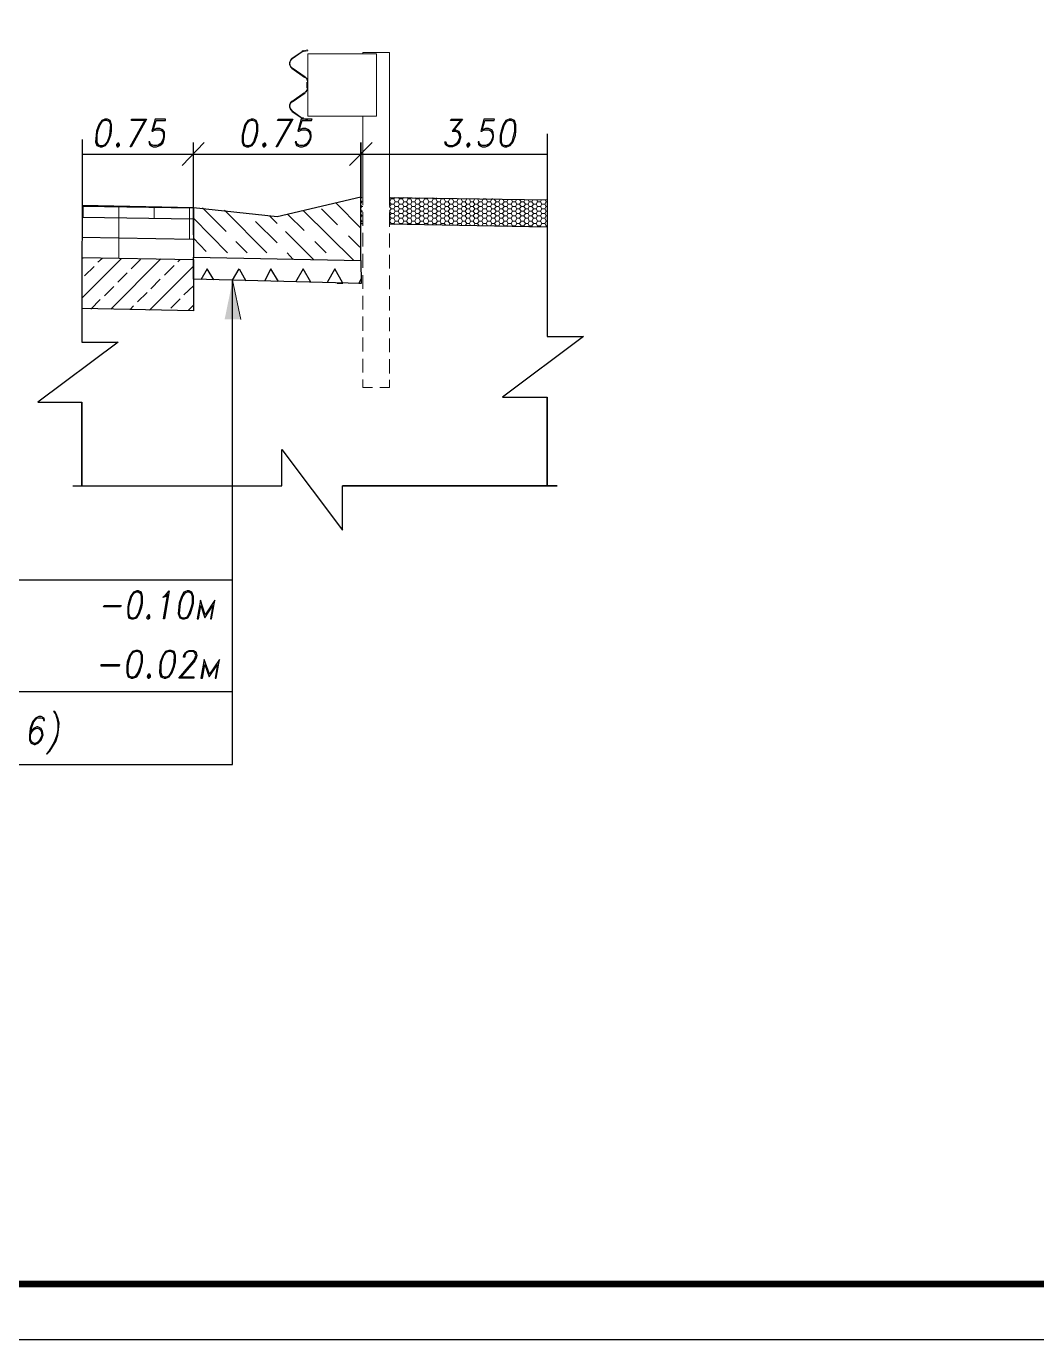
# Model space of a CAD drawing. Header units: millimetres. Extents: x 4241 to 6572, y 870 to 1291.
# Drawn here: x 5513.9 to 5604.4, y 870.7 to 988.3 of the extents above; entities that cross this region are included whole.
import ezdxf
from ezdxf.enums import TextEntityAlignment as Align

# ---------------------------------------------------------------- set-up
doc = ezdxf.new("R2010")
doc.units = ezdxf.units.MM
for name, color, linetype in [('_Штамп_рамка', 7, 'Continuous'), ('PDF _0', 7, 'Continuous'), ('PDF _01_Основная линия', 7, 'Continuous'), ('PDF _ОВПД_Основная линия', 7, 'Continuous')]:
    doc.layers.add(name, color=color, linetype=linetype)
doc.styles.add('Romans_2.5', font='romans.shx', dxfattribs={"width": 0.75, "height": 2.5})

# ---------------------------------------------------------------- blocks, each defined once
blk = doc.blocks.new('*U779')
blk.add_lwpolyline([(0, 0), (0, 420), (1189, 420), (1189, 0), (0, 0)])
at = {"const_width": 0.6}
blk.add_lwpolyline([(20, 5), (20, 415), (1184, 415), (1184, 5), (20, 5)], dxfattribs=at)
at = {"style": 'Romans_2.5', "width": 0.75}
blk.add_attdef('ФОРМАТ', text='', height=2.5, dxfattribs=at).set_placement((1149, 2.5), align=Align.MIDDLE_LEFT)

msp = doc.modelspace()

# ---------------------------------------------------------------- linework, layer by layer
at = {"layer": 'PDF _0', "lineweight": 18}
for points in [[(5538.6396, 985.9777), (5537.7506, 985.3427, 0.52053967), (5537.7506, 984.5383), (5538.8937, 983.7339)], [(5538.74, 979.9703, -0.10953975), (5538.6396, 980.0085), (5537.7083, 980.6435)]]:
    msp.add_lwpolyline(points, format="xyb", dxfattribs=at)
for points in [[(5538.6396, 986.02), (5537.7083, 985.385)], [(5538.7243, 986.0624), (5539.1053, 986.147), (5539.1477, 986.0624), (5538.7243, 986.02)], [(5538.8513, 983.6916), (5537.7083, 984.496)], [(5538.8513, 982.3369), (5537.7083, 981.5325)], [(5538.8937, 982.2946), (5537.7506, 981.4902)], [(5539.063, 983.2683), (5539.063, 982.7602)], [(5539.1477, 983.2683), (5539.1477, 982.7602)], [(5538.6396, 980.0508), (5537.7506, 980.6858)], [(5538.7243, 979.9662), (5539.1053, 979.8815), (5539.1477, 979.9662), (5538.7243, 980.0085)], [(5543.8892, 974.251), (5543.8892, 970.1868)], [(5543.8892, 972.8539), (5543.9738, 972.9809)], [(5543.8892, 972.7269), (5543.9738, 972.5576), (5544.0585, 972.5576)], [(5546.4716, 972.9386), (5560.5691, 972.7269)], [(5546.5986, 972.8116), (5546.4716, 972.5576), (5546.5986, 972.3459), (5546.8526, 972.3459), (5546.9796, 972.5576)], [(5546.5139, 972.9386), (5546.5986, 972.8116), (5546.8526, 972.8116), (5546.9373, 972.9386)], [(5546.8526, 972.8116), (5546.9796, 972.5576), (5547.2336, 972.5576), (5547.3606, 972.8116)], [(5547.2759, 972.9386), (5547.3606, 972.8116), (5547.6146, 972.8116), (5547.6993, 972.9386)], [(5547.6146, 972.8116), (5547.7416, 972.5576), (5547.9956, 972.5576), (5548.1226, 972.8116)], [(5548.038, 972.9386), (5548.1226, 972.8116), (5548.3766, 972.8116), (5548.419, 972.9386)], [(5548.3766, 972.8116), (5548.4613, 972.5576), (5548.7153, 972.5576), (5548.8423, 972.8116)], [(5548.8, 972.8962), (5548.8423, 972.8116), (5549.0963, 972.8116), (5549.181, 972.8962)], [(5549.0963, 972.8116), (5549.2233, 972.5576), (5549.4774, 972.5576), (5549.6044, 972.8116)], [(5549.562, 972.8962), (5549.6044, 972.8116), (5549.8584, 972.8116), (5549.9007, 972.8962)], [(5549.8584, 972.8116), (5549.9854, 972.5576), (5550.2394, 972.5576), (5550.3664, 972.8116)], [(5550.2817, 972.8962), (5550.3664, 972.8116), (5550.6204, 972.8116), (5550.6627, 972.8962)], [(5550.6204, 972.8116), (5550.7474, 972.5576), (5551.0014, 972.5576), (5551.0861, 972.8116)], [(5551.0437, 972.8539), (5551.0861, 972.8116), (5551.3401, 972.8116), (5551.3824, 972.8539)], [(5551.3401, 972.8116), (5551.4671, 972.5576), (5551.7211, 972.5576), (5551.8481, 972.8116)], [(5551.8058, 972.8539), (5551.8481, 972.8116), (5552.1021, 972.8116), (5552.1444, 972.8539)], [(5552.1021, 972.8116), (5552.2291, 972.5576), (5552.4831, 972.5576), (5552.6101, 972.8116)], [(5552.5678, 972.8539), (5552.6101, 972.8116), (5552.8641, 972.8116), (5552.8641, 972.8539)], [(5552.8641, 972.8116), (5552.9911, 972.5576), (5553.2451, 972.5576), (5553.3722, 972.8116)], [(5553.3298, 972.8539), (5553.3722, 972.8116), (5553.6262, 972.8116), (5553.7108, 972.5576), (5553.9648, 972.5576), (5554.0918, 972.8116), (5554.3459, 972.8116), (5554.4729, 972.5576), (5554.7269, 972.5576), (5554.8539, 972.8116), (5555.1079, 972.8116), (5555.2349, 972.5576), (5555.4889, 972.5576), (5555.6159, 972.8116), (5555.7006, 972.8116)], [(5553.6262, 972.8116), (5553.6262, 972.8116)], [(5554.0918, 972.8116), (5554.0918, 972.8116)], [(5554.3459, 972.8116), (5554.3882, 972.8116)], [(5554.8539, 972.8116), (5554.8539, 972.8116)], [(5555.1079, 972.8116), (5555.1079, 972.8116)], [(5555.6159, 972.8116), (5555.6159, 972.8116)], [(5555.8699, 972.7692), (5555.9969, 972.5576), (5556.2509, 972.5576), (5556.3356, 972.7692)], [(5556.6319, 972.7692), (5556.7166, 972.5576), (5556.9706, 972.5576), (5557.0976, 972.7692)], [(5557.394, 972.7692), (5557.4786, 972.5576), (5557.7326, 972.5576), (5557.8173, 972.7692)], [(5558.1136, 972.7692), (5558.2407, 972.5576), (5558.4947, 972.5576), (5558.5793, 972.7269)], [(5558.8757, 972.7269), (5558.9603, 972.5576), (5559.2144, 972.5576), (5559.299, 972.7269)], [(5559.6377, 972.7269), (5559.7224, 972.5576), (5559.9764, 972.5576), (5560.0611, 972.7269)], [(5560.3997, 972.7269), (5560.4844, 972.5576), (5560.5691, 972.5576)], [(5519.0386, 971.1605), (5519.0386, 972.1765)], [(5522.2137, 967.5197), (5522.2137, 969.2978), (5522.2137, 971.1182), (5522.2137, 972.1342)], [(5525.3888, 971.0758), (5525.3888, 972.0495)], [(5528.564, 969.2131), (5528.564, 970.9912), (5528.564, 972.0072)], [(5528.9026, 972.0072), (5528.9026, 969.5941)], [(5543.8892, 972.3882), (5543.9738, 972.5576)], [(5543.8892, 972.3036), (5543.9738, 972.1342), (5544.0585, 972.1342)], [(5543.8892, 971.9649), (5543.9738, 972.1342)], [(5543.8892, 971.8802), (5543.9738, 971.7109), (5544.0585, 971.7109)], [(5543.8892, 971.5415), (5543.9738, 971.7109)], [(5546.4716, 972.5576), (5546.4716, 972.5576)], [(5546.5986, 972.3459), (5546.4716, 972.1342), (5546.5986, 971.9225), (5546.8526, 971.9225), (5546.9796, 972.1342)], [(5546.4716, 972.1342), (5546.4716, 972.1342)], [(5546.5986, 971.9225), (5546.4716, 971.7109), (5546.5986, 971.4992), (5546.8526, 971.4992), (5546.9796, 971.7109)], [(5546.4716, 971.7109), (5546.4716, 971.7109)], [(5546.8526, 972.3459), (5546.9796, 972.1342), (5547.2336, 972.1342), (5547.3606, 972.3459)], [(5546.8526, 971.9225), (5546.9796, 971.7109), (5547.2336, 971.7109), (5547.3606, 971.9225)], [(5547.2336, 972.5576), (5547.3606, 972.3459), (5547.6146, 972.3459), (5547.7416, 972.5576)], [(5547.2336, 972.1342), (5547.3606, 971.9225), (5547.6146, 971.9225), (5547.7416, 972.1342)], [(5547.2336, 971.7109), (5547.3606, 971.4992), (5547.6146, 971.4992), (5547.7416, 971.7109)], [(5547.6146, 972.3459), (5547.7416, 972.1342), (5547.9956, 972.1342), (5548.1226, 972.3459)], [(5547.6146, 971.9225), (5547.7416, 971.7109), (5547.9956, 971.7109), (5548.1226, 971.9225)], [(5547.9956, 972.5576), (5548.1226, 972.3459), (5548.3766, 972.3459), (5548.4613, 972.5576)], [(5547.9956, 972.1342), (5548.1226, 971.9225), (5548.3766, 971.9225), (5548.4613, 972.1342)], [(5547.9956, 971.7109), (5548.1226, 971.4992), (5548.3766, 971.4992), (5548.4613, 971.7109)], [(5548.3766, 972.3459), (5548.4613, 972.1342), (5548.7153, 972.1342), (5548.8423, 972.3459)], [(5548.3766, 971.9225), (5548.4613, 971.7109), (5548.7153, 971.7109), (5548.8423, 971.9225)], [(5548.7153, 972.5576), (5548.8423, 972.3459), (5549.0963, 972.3459), (5549.2233, 972.5576)], [(5548.7153, 972.1342), (5548.8423, 971.9225), (5549.0963, 971.9225), (5549.2233, 972.1342)], [(5548.7153, 971.7109), (5548.8423, 971.4992), (5549.0963, 971.4992), (5549.2233, 971.7109)], [(5549.0963, 972.3459), (5549.2233, 972.1342), (5549.4774, 972.1342), (5549.6044, 972.3459)], [(5549.0963, 971.9225), (5549.2233, 971.7109), (5549.4774, 971.7109), (5549.6044, 971.9225)], [(5549.4774, 972.5576), (5549.6044, 972.3459), (5549.8584, 972.3459), (5549.9854, 972.5576)], [(5549.4774, 972.1342), (5549.6044, 971.9225), (5549.8584, 971.9225), (5549.9854, 972.1342)], [(5549.4774, 971.7109), (5549.6044, 971.4992), (5549.8584, 971.4992), (5549.9854, 971.7109)], [(5549.8584, 972.3459), (5549.9854, 972.1342), (5550.2394, 972.1342), (5550.3664, 972.3459)], [(5549.8584, 971.9225), (5549.9854, 971.7109), (5550.2394, 971.7109), (5550.3664, 971.9225)], [(5550.2394, 972.5576), (5550.3664, 972.3459), (5550.6204, 972.3459), (5550.7474, 972.5576)], [(5550.2394, 972.1342), (5550.3664, 971.9225), (5550.6204, 971.9225), (5550.7474, 972.1342)], [(5550.2394, 971.7109), (5550.3664, 971.4992), (5550.6204, 971.4992), (5550.7474, 971.7109)], [(5550.6204, 972.3459), (5550.7474, 972.1342), (5551.0014, 972.1342), (5551.0861, 972.3459)], [(5550.6204, 971.9225), (5550.7474, 971.7109), (5551.0014, 971.7109), (5551.0861, 971.9225)], [(5551.0014, 972.5576), (5551.0861, 972.3459), (5551.3401, 972.3459), (5551.4671, 972.5576)], [(5551.0014, 972.1342), (5551.0861, 971.9225), (5551.3401, 971.9225), (5551.4671, 972.1342)], [(5551.0014, 971.7109), (5551.0861, 971.4992), (5551.3401, 971.4992), (5551.4671, 971.7109)], [(5551.3401, 972.3459), (5551.4671, 972.1342), (5551.7211, 972.1342), (5551.8481, 972.3459)], [(5551.3401, 971.9225), (5551.4671, 971.7109), (5551.7211, 971.7109), (5551.8481, 971.9225)], [(5551.7211, 972.5576), (5551.8481, 972.3459), (5552.1021, 972.3459), (5552.2291, 972.5576)], [(5551.7211, 972.1342), (5551.8481, 971.9225), (5552.1021, 971.9225), (5552.2291, 972.1342)], [(5551.7211, 971.7109), (5551.8481, 971.4992), (5552.1021, 971.4992), (5552.2291, 971.7109)], [(5552.1021, 972.3459), (5552.2291, 972.1342), (5552.4831, 972.1342), (5552.6101, 972.3459)], [(5552.1021, 971.9225), (5552.2291, 971.7109), (5552.4831, 971.7109), (5552.6101, 971.9225)], [(5552.4831, 972.5576), (5552.6101, 972.3459), (5552.8641, 972.3459), (5552.9911, 972.5576)], [(5552.4831, 972.1342), (5552.6101, 971.9225), (5552.8641, 971.9225), (5552.9911, 972.1342)], [(5552.4831, 971.7109), (5552.6101, 971.4992), (5552.8641, 971.4992), (5552.9911, 971.7109)], [(5552.8641, 972.3459), (5552.9911, 972.1342), (5553.2451, 972.1342), (5553.3722, 972.3459)], [(5552.8641, 971.9225), (5552.9911, 971.7109), (5553.2451, 971.7109), (5553.3722, 971.9225)], [(5553.2451, 972.5576), (5553.3722, 972.3459), (5553.6262, 972.3459), (5553.7108, 972.5576)], [(5553.2451, 972.1342), (5553.3722, 971.9225), (5553.6262, 971.9225), (5553.7108, 972.1342)], [(5553.2451, 971.7109), (5553.3722, 971.4992), (5553.6262, 971.4992), (5553.7108, 971.7109)], [(5553.6262, 972.3459), (5553.7108, 972.1342), (5553.9648, 972.1342), (5554.0918, 972.3459)], [(5553.6262, 971.9225), (5553.7108, 971.7109), (5553.9648, 971.7109), (5554.0918, 971.9225)], [(5553.9648, 972.5576), (5554.0918, 972.3459), (5554.3459, 972.3459), (5554.4729, 972.5576)], [(5553.9648, 972.1342), (5554.0918, 971.9225), (5554.3459, 971.9225), (5554.4729, 972.1342)], [(5553.9648, 971.7109), (5554.0918, 971.4992), (5554.3459, 971.4992), (5554.4729, 971.7109)], [(5554.3459, 972.3459), (5554.4729, 972.1342), (5554.7269, 972.1342), (5554.8539, 972.3459)], [(5554.3459, 971.9225), (5554.4729, 971.7109), (5554.7269, 971.7109), (5554.8539, 971.9225)], [(5554.7269, 972.5576), (5554.8539, 972.3459), (5555.1079, 972.3459), (5555.2349, 972.5576)], [(5554.7269, 972.1342), (5554.8539, 971.9225), (5555.1079, 971.9225), (5555.2349, 972.1342)], [(5554.7269, 971.7109), (5554.8539, 971.4992), (5555.1079, 971.4992), (5555.2349, 971.7109)], [(5555.1079, 972.3459), (5555.2349, 972.1342), (5555.4889, 972.1342), (5555.6159, 972.3459)], [(5555.1079, 971.9225), (5555.2349, 971.7109), (5555.4889, 971.7109), (5555.6159, 971.9225)], [(5555.4889, 972.5576), (5555.6159, 972.3459), (5555.8699, 972.3459), (5555.9969, 972.5576)], [(5555.4889, 972.1342), (5555.6159, 971.9225), (5555.8699, 971.9225), (5555.9969, 972.1342)], [(5555.4889, 971.7109), (5555.6159, 971.4992), (5555.8699, 971.4992), (5555.9969, 971.7109)], [(5555.8699, 972.3459), (5555.9969, 972.1342), (5556.2509, 972.1342), (5556.3356, 972.3459)], [(5555.8699, 971.9225), (5555.9969, 971.7109), (5556.2509, 971.7109), (5556.3356, 971.9225)], [(5556.2509, 972.5576), (5556.3356, 972.3459), (5556.5896, 972.3459), (5556.7166, 972.5576)], [(5556.2509, 972.1342), (5556.3356, 971.9225), (5556.5896, 971.9225), (5556.7166, 972.1342)], [(5556.2509, 971.7109), (5556.3356, 971.4992), (5556.5896, 971.4992), (5556.7166, 971.7109)], [(5556.5896, 972.3459), (5556.7166, 972.1342), (5556.9706, 972.1342), (5557.0976, 972.3459)], [(5556.5896, 971.9225), (5556.7166, 971.7109), (5556.9706, 971.7109), (5557.0976, 971.9225)], [(5556.9706, 972.5576), (5557.0976, 972.3459), (5557.3516, 972.3459), (5557.4786, 972.5576)], [(5556.9706, 972.1342), (5557.0976, 971.9225), (5557.3516, 971.9225), (5557.4786, 972.1342)], [(5556.9706, 971.7109), (5557.0976, 971.4992), (5557.3516, 971.4992), (5557.4786, 971.7109)], [(5557.3516, 972.3459), (5557.4786, 972.1342), (5557.7326, 972.1342), (5557.8596, 972.3459)], [(5557.3516, 971.9225), (5557.4786, 971.7109), (5557.7326, 971.7109), (5557.8596, 971.9225)], [(5557.7326, 972.5576), (5557.8596, 972.3459), (5558.1136, 972.3459), (5558.2407, 972.5576)], [(5557.7326, 972.1342), (5557.8596, 971.9225), (5558.1136, 971.9225), (5558.2407, 972.1342)], [(5557.7326, 971.7109), (5557.8596, 971.4992), (5558.1136, 971.4992), (5558.2407, 971.7109)], [(5558.1136, 972.3459), (5558.2407, 972.1342), (5558.4947, 972.1342), (5558.6217, 972.3459)], [(5558.1136, 971.9225), (5558.2407, 971.7109), (5558.4947, 971.7109), (5558.6217, 971.9225)], [(5558.4947, 972.5576), (5558.6217, 972.3459), (5558.8757, 972.3459), (5558.9603, 972.5576)], [(5558.4947, 972.1342), (5558.6217, 971.9225), (5558.8757, 971.9225), (5558.9603, 972.1342)], [(5558.4947, 971.7109), (5558.6217, 971.4992), (5558.8757, 971.4992), (5558.9603, 971.7109)], [(5558.8757, 972.3459), (5558.9603, 972.1342), (5559.2144, 972.1342), (5559.3414, 972.3459)], [(5558.8757, 971.9225), (5558.9603, 971.7109), (5559.2144, 971.7109), (5559.3414, 971.9225)], [(5559.2144, 972.5576), (5559.3414, 972.3459), (5559.5954, 972.3459), (5559.7224, 972.5576)], [(5559.2144, 972.1342), (5559.3414, 971.9225), (5559.5954, 971.9225), (5559.7224, 972.1342)], [(5559.2144, 971.7109), (5559.3414, 971.4992), (5559.5954, 971.4992), (5559.7224, 971.7109)], [(5559.5954, 972.3459), (5559.7224, 972.1342), (5559.9764, 972.1342), (5560.1034, 972.3459)], [(5559.5954, 971.9225), (5559.7224, 971.7109), (5559.9764, 971.7109), (5560.1034, 971.9225)], [(5559.9764, 972.5576), (5560.1034, 972.3459), (5560.3574, 972.3459), (5560.4844, 972.5576)], [(5559.9764, 972.1342), (5560.1034, 971.9225), (5560.3574, 971.9225), (5560.4844, 972.1342)], [(5559.9764, 971.7109), (5560.1034, 971.4992), (5560.3574, 971.4992), (5560.4844, 971.7109)], [(5560.3574, 972.3459), (5560.4844, 972.1342), (5560.5691, 972.1342)], [(5560.3574, 971.9225), (5560.4844, 971.7109), (5560.5691, 971.7109)], [(5543.8892, 971.4569), (5543.9738, 971.2875), (5544.0585, 971.2875)], [(5543.8892, 971.1182), (5543.9738, 971.2875)], [(5543.8892, 970.9912), (5543.9738, 970.8218), (5544.0585, 970.8218)], [(5543.8892, 970.6948), (5543.9738, 970.8218)], [(5546.5986, 971.4992), (5546.4716, 971.2875), (5546.5986, 971.0758), (5546.8526, 971.0758), (5546.9796, 971.2875)], [(5546.4716, 971.2875), (5546.4716, 971.2875)], [(5546.5986, 971.0758), (5546.4716, 970.8218), (5546.5986, 970.6102), (5546.8526, 970.6102), (5546.8949, 970.5255)], [(5546.4716, 970.8218), (5546.4716, 970.8218)], [(5546.5562, 970.5678), (5546.5986, 970.6102)], [(5546.8526, 971.4992), (5546.9796, 971.2875), (5547.2336, 971.2875), (5547.3606, 971.4992)], [(5546.8526, 971.0758), (5546.9796, 970.8218), (5547.2336, 970.8218), (5547.3606, 971.0758)], [(5546.8526, 970.6102), (5546.9796, 970.8218)], [(5547.2336, 971.2875), (5547.3606, 971.0758), (5547.6146, 971.0758), (5547.7416, 971.2875)], [(5547.2336, 970.8218), (5547.3606, 970.6102), (5547.6146, 970.6102), (5547.657, 970.5255)], [(5547.3183, 970.5255), (5547.3606, 970.6102)], [(5547.6146, 971.4992), (5547.7416, 971.2875), (5547.9956, 971.2875), (5548.1226, 971.4992)], [(5547.6146, 971.0758), (5547.7416, 970.8218), (5547.9956, 970.8218), (5548.1226, 971.0758)], [(5547.6146, 970.6102), (5547.7416, 970.8218)], [(5547.9956, 971.2875), (5548.1226, 971.0758), (5548.3766, 971.0758), (5548.4613, 971.2875)], [(5547.9956, 970.8218), (5548.1226, 970.6102), (5548.3766, 970.6102), (5548.419, 970.5255)], [(5548.038, 970.5255), (5548.1226, 970.6102)], [(5548.3766, 971.4992), (5548.4613, 971.2875), (5548.7153, 971.2875), (5548.8423, 971.4992)], [(5548.3766, 971.0758), (5548.4613, 970.8218), (5548.7153, 970.8218), (5548.8423, 971.0758)], [(5548.3766, 970.6102), (5548.4613, 970.8218)], [(5548.7153, 971.2875), (5548.8423, 971.0758), (5549.0963, 971.0758), (5549.2233, 971.2875)], [(5548.7153, 970.8218), (5548.8423, 970.6102), (5549.0963, 970.6102), (5549.181, 970.5255)], [(5548.8, 970.5255), (5548.8423, 970.6102)], [(5549.0963, 971.4992), (5549.2233, 971.2875), (5549.4774, 971.2875), (5549.6044, 971.4992)], [(5549.0963, 971.0758), (5549.2233, 970.8218), (5549.4774, 970.8218), (5549.6044, 971.0758)], [(5549.0963, 970.6102), (5549.2233, 970.8218)], [(5549.4774, 971.2875), (5549.6044, 971.0758), (5549.8584, 971.0758), (5549.9854, 971.2875)], [(5549.4774, 970.8218), (5549.6044, 970.6102), (5549.8584, 970.6102), (5549.943, 970.4832)], [(5549.5197, 970.4832), (5549.6044, 970.6102)], [(5549.8584, 971.4992), (5549.9854, 971.2875), (5550.2394, 971.2875), (5550.3664, 971.4992)], [(5549.8584, 971.0758), (5549.9854, 970.8218), (5550.2394, 970.8218), (5550.3664, 971.0758)], [(5549.8584, 970.6102), (5549.9854, 970.8218)], [(5550.2394, 971.2875), (5550.3664, 971.0758), (5550.6204, 971.0758), (5550.7474, 971.2875)], [(5550.2394, 970.8218), (5550.3664, 970.6102), (5550.6204, 970.6102), (5550.7051, 970.4832)], [(5550.2817, 970.4832), (5550.3664, 970.6102)], [(5550.6204, 971.4992), (5550.7474, 971.2875), (5551.0014, 971.2875), (5551.0861, 971.4992)], [(5550.6204, 971.0758), (5550.7474, 970.8218), (5551.0014, 970.8218), (5551.0861, 971.0758)], [(5550.6204, 970.6102), (5550.7474, 970.8218)], [(5551.0014, 971.2875), (5551.0861, 971.0758), (5551.3401, 971.0758), (5551.4671, 971.2875)], [(5551.0014, 970.8218), (5551.0861, 970.6102), (5551.3401, 970.6102), (5551.4671, 970.4832)], [(5551.0014, 970.4832), (5551.0861, 970.6102)], [(5551.3401, 971.4992), (5551.4671, 971.2875), (5551.7211, 971.2875), (5551.8481, 971.4992)], [(5551.3401, 971.0758), (5551.4671, 970.8218), (5551.7211, 970.8218), (5551.8481, 971.0758)], [(5551.3401, 970.6102), (5551.4671, 970.8218)], [(5551.7211, 971.2875), (5551.8481, 971.0758), (5552.1021, 971.0758), (5552.2291, 971.2875)], [(5551.7211, 970.8218), (5551.8481, 970.6102), (5552.1021, 970.6102), (5552.1868, 970.4408)], [(5551.7634, 970.4408), (5551.8481, 970.6102)], [(5552.1021, 971.4992), (5552.2291, 971.2875), (5552.4831, 971.2875), (5552.6101, 971.4992)], [(5552.1021, 971.0758), (5552.2291, 970.8218), (5552.4831, 970.8218), (5552.6101, 971.0758)], [(5552.1021, 970.6102), (5552.2291, 970.8218)], [(5552.4831, 971.2875), (5552.6101, 971.0758), (5552.8641, 971.0758), (5552.9911, 971.2875)], [(5552.4831, 970.8218), (5552.6101, 970.6102), (5552.8641, 970.6102), (5552.9488, 970.4408)], [(5552.4831, 970.4408), (5552.6101, 970.6102)], [(5552.8641, 971.4992), (5552.9911, 971.2875), (5553.2451, 971.2875), (5553.3722, 971.4992)], [(5552.8641, 971.0758), (5552.9911, 970.8218), (5553.2451, 970.8218), (5553.3722, 971.0758)], [(5552.8641, 970.6102), (5552.9911, 970.8218)], [(5553.2451, 971.2875), (5553.3722, 971.0758), (5553.6262, 971.0758), (5553.7108, 971.2875)], [(5553.2451, 970.8218), (5553.3722, 970.6102), (5553.6262, 970.6102), (5553.7108, 970.4408)], [(5553.2451, 970.4408), (5553.3722, 970.6102)], [(5553.6262, 971.4992), (5553.7108, 971.2875), (5553.9648, 971.2875), (5554.0918, 971.4992)], [(5553.6262, 971.0758), (5553.7108, 970.8218), (5553.9648, 970.8218), (5554.0918, 971.0758)], [(5553.6262, 970.6102), (5553.7108, 970.8218)], [(5553.9648, 971.2875), (5554.0918, 971.0758), (5554.3459, 971.0758), (5554.4729, 971.2875)], [(5553.9648, 970.8218), (5554.0918, 970.6102), (5554.3459, 970.6102), (5554.4729, 970.3985)], [(5554.0072, 970.4408), (5554.0918, 970.6102)], [(5554.3459, 971.4992), (5554.4729, 971.2875), (5554.7269, 971.2875), (5554.8539, 971.4992)], [(5554.3459, 971.0758), (5554.4729, 970.8218), (5554.7269, 970.8218), (5554.8539, 971.0758)], [(5554.3459, 970.6102), (5554.4729, 970.8218)], [(5554.6845, 970.3985), (5554.7269, 970.3985), (5554.8539, 970.6102)], [(5554.7269, 971.2875), (5554.8539, 971.0758), (5555.1079, 971.0758), (5555.2349, 971.2875)], [(5554.7269, 970.8218), (5554.8539, 970.6102), (5555.1079, 970.6102), (5555.2349, 970.8218)], [(5554.7269, 970.3985), (5554.7269, 970.3985)], [(5555.1079, 971.4992), (5555.2349, 971.2875), (5555.4889, 971.2875), (5555.6159, 971.4992)], [(5555.1079, 971.0758), (5555.2349, 970.8218), (5555.4889, 970.8218), (5555.6159, 971.0758)], [(5555.1079, 970.6102), (5555.2349, 970.3985), (5555.4889, 970.3985), (5555.6159, 970.6102)], [(5555.2349, 970.3985), (5555.2349, 970.3985)], [(5555.4889, 971.2875), (5555.6159, 971.0758), (5555.8699, 971.0758), (5555.9969, 971.2875)], [(5555.4889, 970.8218), (5555.6159, 970.6102), (5555.8699, 970.6102), (5555.9969, 970.8218)], [(5555.4889, 970.3985), (5555.4889, 970.3985)], [(5555.8699, 971.4992), (5555.9969, 971.2875), (5556.2509, 971.2875), (5556.3356, 971.4992)], [(5555.8699, 971.0758), (5555.9969, 970.8218), (5556.2509, 970.8218), (5556.3356, 971.0758)], [(5555.8699, 970.6102), (5555.9969, 970.3985), (5556.2509, 970.3985), (5556.3356, 970.6102)], [(5555.9546, 970.3985), (5555.9969, 970.3985)], [(5556.2509, 971.2875), (5556.3356, 971.0758), (5556.5896, 971.0758), (5556.7166, 971.2875)], [(5556.2509, 970.8218), (5556.3356, 970.6102), (5556.5896, 970.6102), (5556.7166, 970.8218)], [(5556.2509, 970.3985), (5556.2509, 970.3985)], [(5556.5896, 971.4992), (5556.7166, 971.2875), (5556.9706, 971.2875), (5557.0976, 971.4992)], [(5556.5896, 971.0758), (5556.7166, 970.8218), (5556.9706, 970.8218), (5557.0976, 971.0758)], [(5556.5896, 970.6102), (5556.7166, 970.3985), (5556.9706, 970.3985), (5557.0129, 970.3562)], [(5556.7166, 970.3562), (5556.7166, 970.3985)], [(5556.9706, 971.2875), (5557.0976, 971.0758), (5557.3516, 971.0758), (5557.4786, 971.2875)], [(5556.9706, 970.8218), (5557.0976, 970.6102), (5557.3516, 970.6102), (5557.4786, 970.8218)], [(5556.9706, 970.3985), (5557.0976, 970.6102)], [(5557.3516, 971.4992), (5557.4786, 971.2875), (5557.7326, 971.2875), (5557.8596, 971.4992)], [(5557.3516, 971.0758), (5557.4786, 970.8218), (5557.7326, 970.8218), (5557.8596, 971.0758)], [(5557.3516, 970.6102), (5557.4786, 970.3985), (5557.7326, 970.3985), (5557.775, 970.3562)], [(5557.4363, 970.3562), (5557.4786, 970.3985)], [(5557.7326, 971.2875), (5557.8596, 971.0758), (5558.1136, 971.0758), (5558.2407, 971.2875)], [(5557.7326, 970.8218), (5557.8596, 970.6102), (5558.1136, 970.6102), (5558.2407, 970.8218)], [(5557.7326, 970.3985), (5557.8596, 970.6102)], [(5558.1136, 971.4992), (5558.2407, 971.2875), (5558.4947, 971.2875), (5558.6217, 971.4992)], [(5558.1136, 971.0758), (5558.2407, 970.8218), (5558.4947, 970.8218), (5558.6217, 971.0758)], [(5558.1136, 970.6102), (5558.2407, 970.3985), (5558.4947, 970.3985), (5558.537, 970.3562)], [(5558.1983, 970.3562), (5558.2407, 970.3985)], [(5558.4947, 971.2875), (5558.6217, 971.0758), (5558.8757, 971.0758), (5558.9603, 971.2875)], [(5558.4947, 970.8218), (5558.6217, 970.6102), (5558.8757, 970.6102), (5558.9603, 970.8218)], [(5558.4947, 970.3985), (5558.6217, 970.6102)], [(5558.8757, 971.4992), (5558.9603, 971.2875), (5559.2144, 971.2875), (5559.3414, 971.4992)], [(5558.8757, 971.0758), (5558.9603, 970.8218), (5559.2144, 970.8218), (5559.3414, 971.0758)], [(5558.8757, 970.6102), (5558.9603, 970.3985), (5559.2144, 970.3985), (5559.2567, 970.3138)], [(5558.918, 970.3138), (5558.9603, 970.3985)], [(5559.2144, 971.2875), (5559.3414, 971.0758), (5559.5954, 971.0758), (5559.7224, 971.2875)], [(5559.2144, 970.8218), (5559.3414, 970.6102), (5559.5954, 970.6102), (5559.7224, 970.8218)], [(5559.2144, 970.3985), (5559.3414, 970.6102)], [(5559.5954, 971.4992), (5559.7224, 971.2875), (5559.9764, 971.2875), (5560.1034, 971.4992)], [(5559.5954, 971.0758), (5559.7224, 970.8218), (5559.9764, 970.8218), (5560.1034, 971.0758)], [(5559.5954, 970.6102), (5559.7224, 970.3985), (5559.9764, 970.3985), (5560.0187, 970.3138)], [(5559.68, 970.3138), (5559.7224, 970.3985)], [(5559.9764, 971.2875), (5560.1034, 971.0758), (5560.3574, 971.0758), (5560.4844, 971.2875)], [(5559.9764, 970.8218), (5560.1034, 970.6102), (5560.3574, 970.6102), (5560.4844, 970.8218)], [(5559.9764, 970.3985), (5560.1034, 970.6102)], [(5560.3574, 971.4992), (5560.4844, 971.2875), (5560.5691, 971.2875)], [(5560.3574, 971.0758), (5560.4844, 970.8218), (5560.5691, 970.8218)], [(5560.3574, 970.6102), (5560.4844, 970.3985), (5560.5691, 970.3985)], [(5560.4421, 970.3138), (5560.4844, 970.3985)], [(5518.9116, 967.4351), (5518.9963, 967.5197)], [(5518.9116, 963.9213), (5522.4677, 967.4774)], [(5520.351, 967.1387), (5520.732, 967.4774)], [(5521.494, 962.9476), (5525.9815, 967.4351)], [(5523.3144, 966.546), (5524.1611, 967.3927)], [(5526.3202, 965.9957), (5527.1669, 966.8424)], [(5527.5056, 967.181), (5527.7173, 967.3927)], [(5519.1656, 965.911), (5520.0123, 966.7577)], [(5522.1291, 965.3606), (5522.9758, 966.2073)], [(5524.9655, 962.8629), (5528.9026, 966.8)], [(5520.9437, 964.1329), (5521.7904, 964.9796)], [(5525.0925, 964.768), (5525.9392, 965.6147)], [(5528.0559, 964.2176), (5528.9026, 965.022)], [(5519.716, 962.9476), (5520.5627, 963.7943)], [(5523.9071, 963.5826), (5524.7538, 964.4293)], [(5526.8706, 963.0322), (5527.7173, 963.8789)], [(5523.2298, 962.9052), (5523.5261, 963.2439)], [(5528.437, 962.8206), (5528.9026, 963.2862)]]:
    msp.add_lwpolyline(points, dxfattribs=at)
at = {"layer": 'PDF _0', "color": 5, "lineweight": 25}
for points in [[(5520.986, 979.9662), (5520.6897, 979.8391), (5520.4357, 979.4581), (5520.224, 978.8654), (5520.1817, 978.5268), (5520.1393, 977.9341), (5520.2663, 977.5954), (5520.5627, 977.4684), (5520.732, 977.4684), (5521.0284, 977.5954), (5521.2824, 977.9341), (5521.494, 978.5268), (5521.5787, 978.8654), (5521.5787, 979.4581), (5521.4517, 979.8391), (5521.1977, 979.9662)], [(5534.0675, 979.9662), (5533.7711, 979.8391), (5533.5171, 979.4581), (5533.3478, 978.8654), (5533.2631, 978.5268), (5533.2631, 977.9341), (5533.3901, 977.5954), (5533.6441, 977.4684), (5533.8558, 977.4684), (5534.1522, 977.5954), (5534.4062, 977.9341), (5534.6178, 978.5268), (5534.6602, 978.8654), (5534.6602, 979.4581), (5534.5332, 979.8391), (5534.2792, 979.9662)], [(5557.1823, 979.9662), (5556.8859, 979.8391), (5556.6319, 979.4581), (5556.4626, 978.8654), (5556.3779, 978.5268), (5556.3779, 977.9341), (5556.5049, 977.5954), (5556.7589, 977.4684), (5556.9706, 977.4684), (5557.267, 977.5954), (5557.521, 977.9341), (5557.7326, 978.5268), (5557.775, 978.8654), (5557.775, 979.4581), (5557.648, 979.8391), (5557.394, 979.9662)], [(5522.1291, 977.8071), (5522.0021, 977.6801), (5522.0021, 977.5954), (5522.0867, 977.4684), (5522.1714, 977.4684), (5522.2984, 977.5954), (5522.2984, 977.6801), (5522.2137, 977.8071)], [(5522.1291, 977.6801), (5522.0867, 977.5954), (5522.1714, 977.5954), (5522.2137, 977.6801)], [(5535.2529, 977.8071), (5535.1259, 977.6801), (5535.0835, 977.5954), (5535.1682, 977.4684), (5535.2529, 977.4684), (5535.3799, 977.5954), (5535.4222, 977.6801), (5535.3375, 977.8071)], [(5535.2105, 977.6801), (5535.2105, 977.5954), (5535.2952, 977.5954), (5535.2952, 977.6801)], [(5544.9052, 977.8494), (5542.8731, 975.8173)], [(5553.4992, 977.8071), (5553.3722, 977.6801), (5553.3722, 977.5954), (5553.4145, 977.4684), (5553.5415, 977.4684), (5553.6262, 977.5954), (5553.6685, 977.6801), (5553.5838, 977.8071)], [(5553.4568, 977.6801), (5553.4568, 977.5954), (5553.5415, 977.5954), (5553.5838, 977.6801)]]:
    msp.add_lwpolyline(points, close=True, dxfattribs=at)
for points in [[(5520.7744, 979.8391), (5520.5203, 979.4581), (5520.3087, 978.8654), (5520.2663, 978.5268), (5520.2663, 977.9341), (5520.3933, 977.5954)], [(5521.4094, 979.7121), (5521.1554, 979.8391), (5520.986, 979.8391), (5520.6474, 979.7121)], [(5520.9437, 977.5954), (5521.1977, 977.9341), (5521.4094, 978.5268), (5521.4517, 978.8654), (5521.494, 979.4581), (5521.367, 979.8391)], [(5524.5845, 979.8391), (5523.3568, 979.8391), (5523.3568, 979.9662), (5524.7115, 979.9662), (5523.3144, 977.4684), (5523.2298, 977.4684), (5524.6268, 979.9662)], [(5526.1932, 978.0611), (5525.9392, 977.6801), (5525.6005, 977.5954), (5525.3465, 977.5954), (5525.0502, 977.6801), (5525.0078, 977.9341), (5524.9232, 977.9341), (5524.9655, 977.6801), (5525.0502, 977.5954), (5525.3042, 977.4684), (5525.6005, 977.4684), (5525.8969, 977.5954), (5526.1509, 977.8071), (5526.2779, 978.1881), (5526.3202, 978.3998), (5526.3202, 978.7808), (5526.1509, 978.9925), (5525.8969, 979.1195), (5525.6005, 979.1195), (5525.3042, 978.9925), (5525.5582, 979.8391), (5526.4049, 979.8391), (5526.4049, 979.9662), (5525.4735, 979.9662), (5525.1772, 978.8654), (5525.2618, 978.8654), (5525.4735, 978.9925), (5525.8545, 978.9925), (5526.1509, 978.8654), (5526.2779, 978.5268)], [(5533.8558, 979.8391), (5533.6018, 979.4581), (5533.4325, 978.8654), (5533.3478, 978.5268), (5533.3478, 977.9341), (5533.4748, 977.5954)], [(5534.5332, 979.7121), (5534.2368, 979.8391), (5534.0675, 979.8391), (5533.7711, 979.7121)], [(5534.0675, 977.5954), (5534.3215, 977.9341), (5534.4908, 978.5268), (5534.5755, 978.8654), (5534.5755, 979.4581), (5534.4485, 979.8391)], [(5537.6659, 979.8391), (5536.4382, 979.8391), (5536.4806, 979.9662), (5537.7929, 979.9662), (5536.3959, 977.4684), (5536.3112, 977.4684), (5537.7083, 979.9662)], [(5539.2747, 978.0611), (5539.0207, 977.6801), (5538.7243, 977.5954), (5538.428, 977.5954), (5538.174, 977.6801), (5538.1316, 977.9341), (5538.0046, 977.9341), (5538.0893, 977.6801), (5538.1316, 977.5954), (5538.428, 977.4684), (5538.682, 977.4684), (5539.0207, 977.5954), (5539.2323, 977.8071), (5539.4017, 978.1881), (5539.444, 978.3998), (5539.4017, 978.7808), (5539.2323, 978.9925), (5538.9783, 979.1195), (5538.682, 979.1195), (5538.3856, 978.9925), (5538.6396, 979.8391), (5539.4863, 979.8391), (5539.5287, 979.9662), (5538.555, 979.9662), (5538.2586, 978.8654), (5538.3856, 978.8654), (5538.5973, 978.9925), (5538.9783, 978.9925), (5539.2323, 978.8654), (5539.3593, 978.5268)], [(5552.9065, 979.8391), (5551.9328, 979.8391), (5551.9751, 979.9662), (5552.9911, 979.9662), (5552.1444, 978.8654)], [(5552.9065, 979.9662), (5552.0598, 978.8654), (5552.3561, 978.8654), (5552.6101, 978.7808), (5552.7371, 978.3998)], [(5555.6159, 978.0611), (5555.3619, 977.6801), (5555.0655, 977.5954), (5554.7692, 977.5954), (5554.5152, 977.6801), (5554.4729, 977.9341), (5554.3882, 977.9341), (5554.4305, 977.6801), (5554.5152, 977.5954), (5554.7692, 977.4684), (5555.0655, 977.4684), (5555.3619, 977.5954), (5555.5736, 977.8071), (5555.7429, 978.1881), (5555.7852, 978.3998), (5555.7429, 978.7808), (5555.6159, 978.9925), (5555.3196, 979.1195), (5555.0655, 979.1195), (5554.7692, 978.9925), (5554.9809, 979.8391), (5555.8276, 979.8391), (5555.8699, 979.9662), (5554.8962, 979.9662), (5554.6422, 978.8654), (5554.7269, 978.8654), (5554.9385, 978.9925), (5555.3196, 978.9925), (5555.5736, 978.8654), (5555.7006, 978.5268)], [(5556.9706, 979.8391), (5556.7166, 979.4581), (5556.5473, 978.8654), (5556.4626, 978.5268), (5556.4626, 977.9341), (5556.5896, 977.5954)], [(5557.648, 979.7121), (5557.3516, 979.8391), (5557.1823, 979.8391), (5556.8859, 979.7121)], [(5557.1823, 977.5954), (5557.4363, 977.9341), (5557.6056, 978.5268), (5557.6903, 978.8654), (5557.6903, 979.4581), (5557.5633, 979.8391)], [(5525.9815, 978.9925), (5526.1932, 978.7808), (5526.2355, 978.3998), (5526.1932, 978.1881), (5526.0239, 977.8071), (5525.7275, 977.5954)], [(5539.063, 978.9925), (5539.317, 978.7808), (5539.3593, 978.3998), (5539.317, 978.1881), (5539.1477, 977.8071), (5538.809, 977.5954)], [(5552.1868, 978.9925), (5552.3561, 978.9925), (5552.6525, 978.8654), (5552.7795, 978.6538), (5552.8218, 978.2728), (5552.7795, 978.1881), (5552.6525, 977.8071), (5552.3985, 977.5954), (5552.1021, 977.4684), (5551.8058, 977.4684), (5551.5518, 977.5954), (5551.4671, 977.6801), (5551.4248, 977.9341), (5551.5094, 977.9341), (5551.5518, 977.6801), (5551.8481, 977.5954), (5552.1021, 977.5954), (5552.4408, 977.6801), (5552.6948, 978.0611)], [(5552.4408, 978.8654), (5552.6948, 978.6538), (5552.7371, 978.2728), (5552.6948, 978.1881), (5552.5255, 977.8071), (5552.2291, 977.5954)], [(5555.4042, 978.9925), (5555.6582, 978.7808), (5555.7006, 978.3998), (5555.6582, 978.1881), (5555.4889, 977.8071), (5555.1502, 977.5954)], [(5520.3087, 977.6801), (5520.5627, 977.5954), (5520.7744, 977.5954), (5521.0707, 977.6801)], [(5525.2195, 977.5954), (5525.0078, 977.8071)], [(5529.8763, 977.8494), (5527.8866, 975.8173), (5529.8763, 977.8494)], [(5529.8763, 977.8494), (5527.8866, 975.8173), (5529.8763, 977.8494)], [(5528.9026, 971.4569), (5528.9026, 977.8494)], [(5533.3901, 977.6801), (5533.6865, 977.5954), (5533.8558, 977.5954), (5534.1522, 977.6801)], [(5538.3433, 977.5954), (5538.0893, 977.8071)], [(5543.8892, 971.4569), (5543.8892, 977.8494), (5543.8892, 972.9809)], [(5551.7211, 977.5954), (5551.5094, 977.8071)], [(5554.6845, 977.5954), (5554.4305, 977.8071)], [(5556.5049, 977.6801), (5556.8013, 977.5954), (5556.9706, 977.5954), (5557.267, 977.6801)], [(5518.954, 976.8334), (5529.453, 976.8334)], [(5527.8866, 976.8334), (5544.9052, 976.8334)], [(5542.8731, 976.8334), (5560.5691, 976.8334)]]:
    msp.add_lwpolyline(points, dxfattribs=at)
at = {"layer": 'PDF _0', "lineweight": 25}
for points in [[(5560.5691, 978.6538), (5560.5691, 960.4921), (5563.8288, 960.4921), (5556.5896, 955.0733), (5560.5691, 955.0733), (5560.5691, 947.1143), (5560.5691, 955.0733)], [(5518.954, 978.1458), (5518.9116, 959.9841), (5522.1714, 959.9841), (5514.9745, 954.6076), (5518.9116, 954.6076), (5518.9116, 947.1143), (5518.9116, 954.6076)], [(5531.8237, 969.8905), (5529.707, 972.0072)], [(5535.4645, 967.9854), (5531.6967, 971.7955)], [(5543.2541, 967.308), (5538.7666, 971.7532)], [(5541.8148, 970.4832), (5540.3754, 971.9225)], [(5543.8892, 970.1868), (5541.6454, 972.4729)], [(5531.9507, 967.9854), (5528.9026, 971.0758)], [(5536.3959, 968.8744), (5534.4485, 970.7795)], [(5536.3959, 970.6102), (5535.7185, 971.2875)], [(5538.809, 969.9751), (5537.3696, 971.4145)], [(5539.6557, 967.3927), (5537.1579, 969.8905)], [(5543.8045, 968.4934), (5542.7885, 969.5095)], [(5533.7288, 967.9854), (5532.7128, 969.0014)], [(5540.7987, 967.9854), (5539.7827, 969.0014)], [(5537.8353, 967.3927), (5537.2849, 967.9854)], [(5462.0137, 922.1792), (5532.4164, 922.1792), (5532.4164, 965.53), (5533.0091, 966.546), (5533.6018, 965.4877)], [(5530.723, 965.5723), (5530.1303, 966.546), (5529.58, 965.5723)], [(5536.5229, 965.403), (5535.8455, 966.546), (5535.2529, 965.4453)], [(5539.4017, 965.3606), (5538.7243, 966.546), (5538.047, 965.3606)], [(5541.7724, 965.276), (5542.2804, 965.276), (5541.5607, 966.546), (5540.8834, 965.3183)], [(5543.8892, 965.6147), (5543.7198, 965.276), (5543.9315, 965.276)], [(5518.1073, 947.1143), (5536.8192, 947.1143), (5536.8192, 950.3741), (5542.2381, 943.1349), (5542.2381, 947.1143), (5561.4581, 947.1143), (5542.2381, 947.1143)], [(5462.0137, 938.6897), (5532.4164, 938.6897)], [(5523.6108, 937.589), (5523.3568, 937.208), (5523.1874, 936.6153), (5523.1028, 936.2766), (5523.1028, 935.684), (5523.2298, 935.3029)], [(5524.2035, 937.462), (5523.9495, 937.589), (5523.7801, 937.589), (5523.4838, 937.462)], [(5523.7378, 935.3029), (5523.9918, 935.684), (5524.1611, 936.2766), (5524.2458, 936.6153), (5524.2458, 937.208), (5524.1611, 937.589)], [(5528.1829, 937.589), (5527.9289, 937.208), (5527.7173, 936.6153), (5527.6749, 936.2766), (5527.6326, 935.684), (5527.7596, 935.3029)], [(5528.7756, 937.462), (5528.5216, 937.589), (5528.3523, 937.589), (5528.0559, 937.462)], [(5528.31, 935.3029), (5528.5216, 935.684), (5528.7333, 936.2766), (5528.818, 936.6153), (5528.818, 937.208), (5528.691, 937.589)], [(5523.1451, 935.4299), (5523.3991, 935.3029), (5523.5685, 935.3029), (5523.8648, 935.4299)], [(5527.6749, 935.4299), (5527.9289, 935.3029), (5528.1406, 935.3029), (5528.3946, 935.4299)], [(5523.5261, 932.2972), (5523.2721, 931.9162), (5523.1028, 931.3235), (5523.0181, 930.9848), (5523.0181, 930.3921), (5523.1451, 930.0111)], [(5524.2035, 932.1702), (5523.9071, 932.2972), (5523.7378, 932.2972), (5523.4414, 932.1702)], [(5523.6955, 930.0111), (5523.9495, 930.3921), (5524.1611, 930.9848), (5524.2458, 931.3235), (5524.2458, 931.9162), (5524.1188, 932.2972)], [(5526.4896, 932.2972), (5526.2355, 931.9162), (5526.0239, 931.3235), (5525.9815, 930.9848), (5525.9815, 930.3921), (5526.1085, 930.0111)], [(5527.1246, 932.1702), (5526.8706, 932.2972), (5526.7012, 932.2972), (5526.3625, 932.1702)], [(5526.6589, 930.0111), (5526.9129, 930.3921), (5527.1246, 930.9848), (5527.1669, 931.3235), (5527.2092, 931.9162), (5527.0822, 932.2972)], [(5527.7173, 930.0111), (5528.945, 930.0111), (5528.945, 929.8841), (5527.5903, 929.8841), (5528.6486, 931.1118), (5528.9026, 931.4505), (5529.072, 931.7045), (5529.1143, 931.9162), (5529.0296, 932.1702), (5528.8603, 932.2972), (5528.4793, 932.2972), (5528.2676, 932.1702), (5528.1406, 931.9162), (5528.1406, 931.7891), (5528.0136, 931.7891), (5528.0559, 931.9162), (5528.1829, 932.1702), (5528.31, 932.2972), (5528.5216, 932.3818), (5528.9026, 932.3818), (5529.072, 932.2972), (5529.1566, 932.1702), (5529.199, 931.9162), (5529.1566, 931.7045), (5529.0296, 931.4505), (5528.7756, 931.1118), (5527.6749, 929.8841)], [(5523.0604, 930.1381), (5523.3144, 930.0111), (5523.5261, 930.0111), (5523.8225, 930.1381)], [(5526.0239, 930.1381), (5526.2779, 930.0111), (5526.4896, 930.0111), (5526.7859, 930.1381)], [(5462.0137, 928.6987), (5532.4164, 928.6987)], [(5515.4402, 926.328), (5515.4825, 926.1163), (5515.5672, 926.1163), (5515.5248, 926.328), (5515.2708, 926.455), (5515.0592, 926.455), (5514.7628, 926.328), (5514.5088, 925.9893), (5514.2971, 925.3966), (5514.2125, 924.8039), (5514.2125, 924.3382), (5514.3818, 924.0842), (5514.6358, 923.9572), (5514.7205, 923.9572), (5515.0168, 924.0842), (5515.2708, 924.3382), (5515.3978, 924.6769), (5515.4402, 924.8039), (5515.3978, 925.1426), (5515.2708, 925.3966), (5514.9745, 925.5236), (5514.8898, 925.5236), (5514.5935, 925.3966), (5514.3395, 925.1426)], [(5514.8475, 926.328), (5514.5935, 925.9893), (5514.3818, 925.3966), (5514.2971, 924.8039), (5514.2971, 924.3382), (5514.5511, 924.0842)], [(5515.4825, 926.2433), (5515.2285, 926.328), (5515.0592, 926.328), (5514.7205, 926.2433)], [(5514.2548, 924.5499), (5514.3818, 924.2112), (5514.6358, 924.0842), (5514.7628, 924.0842), (5515.0592, 924.2112), (5515.3132, 924.5499)], [(5515.3555, 924.9309), (5515.2285, 925.2696), (5514.9745, 925.3966), (5514.8898, 925.3966), (5514.5511, 925.2696), (5514.2971, 924.9309)], [(5514.7628, 925.3966), (5514.4665, 925.1426), (5514.2971, 924.8039)], [(5514.8475, 924.0842), (5515.1438, 924.3382), (5515.3132, 924.6769), (5515.3555, 924.8039), (5515.3132, 925.1426), (5515.0592, 925.3966)]]:
    msp.add_lwpolyline(points, dxfattribs=at)
at = {"layer": 'PDF _0', "lineweight": 30}
msp.add_lwpolyline([(5518.954, 972.1765), (5528.9026, 972.0072), (5528.9026, 967.8161)], dxfattribs=at)
at = {"layer": 'PDF _0', "lineweight": 0}
for points in [[(5544.0585, 971.1182), (5544.0585, 971.1182)], [(5546.4716, 971.1182), (5546.4716, 971.1182)]]:
    msp.add_lwpolyline(points, dxfattribs=at)
at = {"layer": 'PDF _0', "lineweight": 25}
for points in [[(5528.9026, 969.2978), (5530.0457, 968.1124)], [(5523.8225, 937.716), (5523.5261, 937.589), (5523.2721, 937.208), (5523.1028, 936.6153), (5523.0181, 936.2766), (5523.0181, 935.684), (5523.1028, 935.3029), (5523.3568, 935.2183), (5523.5261, 935.2183), (5523.8225, 935.3029), (5524.0765, 935.684), (5524.2881, 936.2766), (5524.3305, 936.6153), (5524.3305, 937.208), (5524.2458, 937.589), (5523.9918, 937.716)], [(5526.3202, 935.2183), (5526.2355, 935.2183), (5526.6166, 937.462), (5526.4049, 937.208), (5526.1932, 937.1233), (5526.2355, 937.208), (5526.4049, 937.335), (5526.7436, 937.716)], [(5528.3523, 937.716), (5528.0559, 937.589), (5527.8443, 937.208), (5527.6326, 936.6153), (5527.5903, 936.2766), (5527.5479, 935.684), (5527.6749, 935.3029), (5527.9289, 935.2183), (5528.0983, 935.2183), (5528.3946, 935.3029), (5528.6486, 935.684), (5528.818, 936.2766), (5528.9026, 936.6153), (5528.9026, 937.208), (5528.7756, 937.589), (5528.5216, 937.716)], [(5522.3831, 936.2766), (5520.859, 936.2766), (5520.9014, 936.4036), (5522.4254, 936.4036)], [(5529.2413, 935.2183), (5529.3683, 935.2183), (5529.58, 936.4036), (5529.9187, 935.3029), (5530.6384, 936.4036), (5530.4267, 935.2183), (5530.5114, 935.2183), (5530.8077, 936.8693), (5529.961, 935.5569), (5529.5377, 936.8693)], [(5524.8808, 935.5569), (5524.7538, 935.4299), (5524.7115, 935.3029), (5524.7962, 935.2183), (5524.8808, 935.2183), (5525.0078, 935.3029), (5525.0078, 935.4299), (5524.9655, 935.5569)], [(5524.8385, 935.4299), (5524.8385, 935.3029), (5524.9232, 935.3029), (5524.9232, 935.4299)], [(5523.7378, 932.3818), (5523.4414, 932.2972), (5523.1874, 931.9162), (5522.9758, 931.3235), (5522.9334, 930.9848), (5522.9334, 930.3921), (5523.0604, 930.0111), (5523.3144, 929.8841), (5523.4838, 929.8841), (5523.8225, 930.0111), (5524.0765, 930.3921), (5524.2458, 930.9848), (5524.3305, 931.3235), (5524.3305, 931.9162), (5524.2035, 932.2972), (5523.9495, 932.3818)], [(5526.7012, 932.3818), (5526.4049, 932.2972), (5526.1509, 931.9162), (5525.9392, 931.3235), (5525.8969, 930.9848), (5525.8545, 930.3921), (5525.9815, 930.0111), (5526.2779, 929.8841), (5526.4472, 929.8841), (5526.7436, 930.0111), (5526.9976, 930.3921), (5527.2092, 930.9848), (5527.2939, 931.3235), (5527.2939, 931.9162), (5527.1669, 932.2972), (5526.9129, 932.3818)], [(5529.58, 929.8841), (5529.707, 929.8841), (5529.9187, 931.1118), (5530.2997, 930.0111), (5531.0617, 931.1118), (5530.85, 929.8841), (5530.9347, 929.8841), (5531.2311, 931.5775), (5530.342, 930.2651), (5529.8763, 931.5775)], [(5522.2561, 930.9848), (5520.6474, 930.9848), (5520.6474, 931.1118), (5522.2984, 931.1118)], [(5524.8808, 930.2651), (5524.7962, 930.1381), (5524.7538, 930.0111), (5524.8385, 929.8841), (5524.9232, 929.8841), (5525.0502, 930.0111), (5525.0502, 930.1381), (5525.0078, 930.2651)], [(5524.8808, 930.1381), (5524.8385, 930.0111), (5524.9655, 930.0111), (5524.9655, 930.1381)], [(5515.8212, 923.1105), (5516.0329, 923.3645), (5516.2869, 923.7455), (5516.5832, 924.2112), (5516.7525, 924.8039), (5516.8372, 925.2696), (5516.8796, 925.8623), (5516.7525, 926.328), (5516.6255, 926.709), (5516.4985, 926.9206), (5516.3715, 926.9206), (5516.5409, 926.709), (5516.6679, 926.328), (5516.7525, 925.8623), (5516.7525, 925.2696), (5516.6679, 924.8039), (5516.4562, 924.2112), (5516.2022, 923.7455), (5515.9482, 923.3645), (5515.7365, 923.1105)]]:
    msp.add_lwpolyline(points, close=True, dxfattribs=at)
at = {"layer": 'PDF _0', "lineweight": 13}
msp.add_lwpolyline([(5532.4164, 965.53), (5533.1361, 962.0162)], close=True, dxfattribs=at)
at = {"layer": 'PDF _0', "lineweight": 18}
for centre, radius, start, end in [((5538.7878, 985.8295), 0.2752, 99.997559, 125.002528), ((5538.7878, 985.8295), 0.1905, 99.997765, 125.002631), ((5538.0258, 984.9405), 0.5292, 125.002394, 234.997606), ((5538.6185, 983.2894), 0.4869, 0.000018, 54.997531), ((5538.6185, 983.2894), 0.5292, 359.999991, 54.997606), ((5538.6185, 982.7814), 0.4869, 305.002469, 359.999982), ((5538.6185, 982.7814), 0.5292, 305.002394, 0.000009), ((5538.0258, 981.1304), 0.5292, 125.002394, 234.997606), ((5538.0258, 981.1304), 0.4869, 125.002469, 234.997531), ((5538.7878, 980.2413), 0.1905, 234.997369, 260.002235)]:
    msp.add_arc(centre, radius, start, end, dxfattribs=at)
at = {"layer": 'PDF _0', "transparency": 33554559}
for points in [[(5532.4164, 965.53), (5532.4164, 962.0162), (5531.6967, 962.0162)], [(5532.4164, 965.53), (5532.4164, 962.0162), (5531.7391, 962.0162)], [(5533.1361, 962.0162), (5532.4164, 965.53), (5532.4164, 962.0162)], [(5533.1361, 962.0162), (5532.4164, 965.53), (5532.4164, 962.0162)]]:
    msp.add_solid(points, dxfattribs=at)
at = {"layer": 'PDF _01_Основная линия', "lineweight": 18}
msp.add_lwpolyline([(5539.1477, 980.2202), (5545.2862, 980.2202), (5545.2862, 985.8084), (5539.1477, 985.8084)], close=True, dxfattribs=at)
for points in [[(5546.4716, 985.8084), (5546.4716, 985.9354), (5544.0585, 985.9354), (5544.0585, 985.8084)], [(5546.4716, 972.2189), (5546.4716, 972.8539), (5546.4716, 985.9354)], [(5544.0585, 980.2202), (5544.0585, 972.9809), (5544.0585, 972.2612)], [(5544.0585, 971.6262), (5544.0585, 970.3985)], [(5546.4716, 970.3138), (5546.4716, 971.5839)], [(5544.0585, 969.7635), (5544.0585, 968.5358)], [(5546.4716, 968.4511), (5546.4716, 969.7211)], [(5544.0585, 967.9007), (5544.0585, 966.6307)], [(5546.4716, 966.5884), (5546.4716, 967.8161)], [(5544.0585, 965.9957), (5544.0585, 964.768)], [(5546.4716, 964.7256), (5546.4716, 965.9533)], [(5544.0585, 964.1329), (5544.0585, 962.9052)], [(5546.4716, 962.8206), (5546.4716, 964.0906)], [(5544.0585, 962.2702), (5544.0585, 961.0002)], [(5546.4716, 960.9578), (5546.4716, 962.1855)], [(5544.0585, 960.4075), (5544.0585, 959.1374)], [(5546.4716, 959.0951), (5546.4716, 960.3228)], [(5544.0585, 958.5024), (5544.0585, 957.2747)], [(5546.4716, 957.19), (5546.4716, 958.4601)], [(5544.0585, 956.6397), (5544.0585, 955.92), (5544.9475, 955.92)], [(5545.5825, 955.92), (5546.4716, 955.92), (5546.4716, 956.5973)]]:
    msp.add_lwpolyline(points, dxfattribs=at)
at = {"layer": 'PDF _ОВПД_Основная линия', "lineweight": 30}
for points in [[(5528.9026, 969.5941), (5528.9026, 967.6044), (5536.3959, 967.4351), (5543.8892, 967.308), (5543.8892, 972.9809), (5536.3959, 971.2028), (5528.9026, 972.0072), (5528.9026, 969.5941), (5528.9026, 972.0072), (5518.954, 972.2189)], [(5546.4716, 972.9386), (5560.5691, 972.7269)], [(5528.9026, 970.9912), (5518.954, 971.1605)], [(5543.8892, 970.6102), (5544.0585, 970.6102)], [(5546.4716, 970.5678), (5560.5691, 970.3138)], [(5518.9116, 969.3825), (5528.8603, 969.2131)], [(5518.9116, 967.5621), (5528.9026, 967.3927), (5528.9026, 962.7782), (5518.9116, 962.9899)]]:
    msp.add_lwpolyline(points, dxfattribs=at)
msp.add_lwpolyline([(5543.9315, 965.2336), (5528.9026, 965.6147), (5528.9026, 967.6044), (5543.8892, 967.308)], close=True, dxfattribs=at)

# ---------------------------------------------------------------- block references
at = {"layer": '_Штамп_рамка'}
msp.add_blockref('*U779', (4819.0524, 870.6532), dxfattribs=at)

doc.saveas('drawing.dxf')
